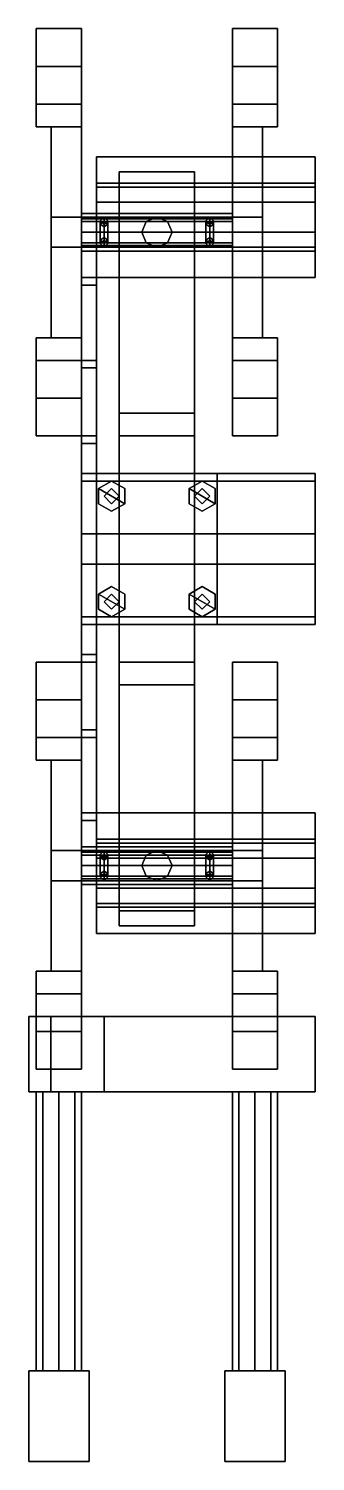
# Model space of a CAD drawing. Extents: x -1.03 to 1.03, y -2.29 to 1.86.
# Drawn here: x -1.03 to -0.65, y -2.29 to -0.39 of the extents above; entities that cross this region are included whole.
import ezdxf

# ---------------------------------------------------------------- set-up
doc = ezdxf.new("R2010")
doc.units = 0
doc.layers.add('SUSPENSION', color=5, linetype='CONTINUOUS')

msp = doc.modelspace()

# ---------------------------------------------------------------- linework, layer by layer
at = {"layer": 'SUSPENSION'}
for points in [[(-1.02, -0.49, 0.28), (-1.02, -0.39, 0.13), (-1.02, -0.52, 0.13), (-1.02, -0.52, 0.26)], [(-0.96, -0.44, 0.28), (-0.96, -0.39, 0.26), (-1.02, -0.39, 0.26), (-1.02, -0.44, 0.28)], [(-1.02, -0.44, 0.28), (-1.02, -0.39, 0.26), (-1.02, -0.39, 0.13), (-1.02, -0.49, 0.28)], [(-1.02, -0.39, 0.13), (-1.02, -0.39, 0.26), (-0.96, -0.39, 0.26), (-0.96, -0.39, 0.13)], [(-1.02, -0.52, 0.13), (-1.02, -0.39, 0.13), (-0.96, -0.39, 0.13), (-0.96, -0.52, 0.13)], [(-0.96, -0.52, 0.13), (-0.96, -0.39, 0.13), (-0.96, -0.49, 0.28), (-0.96, -0.52, 0.26)], [(-0.96, -0.39, 0.13), (-0.96, -0.39, 0.26), (-0.96, -0.44, 0.28), (-0.96, -0.49, 0.28)], [(-0.76, -0.49, 0.28), (-0.76, -0.39, 0.13), (-0.76, -0.52, 0.13), (-0.76, -0.52, 0.26)], [(-0.76, -0.44, 0.28), (-0.76, -0.39, 0.26), (-0.76, -0.39, 0.13), (-0.76, -0.49, 0.28)], [(-0.7, -0.44, 0.28), (-0.7, -0.39, 0.26), (-0.76, -0.39, 0.26), (-0.76, -0.44, 0.28)], [(-0.76, -0.39, 0.13), (-0.76, -0.39, 0.26), (-0.7, -0.39, 0.26), (-0.7, -0.39, 0.13)], [(-0.76, -0.52, 0.13), (-0.76, -0.39, 0.13), (-0.7, -0.39, 0.13), (-0.7, -0.52, 0.13)], [(-0.7, -0.52, 0.13), (-0.7, -0.39, 0.13), (-0.7, -0.49, 0.28), (-0.7, -0.52, 0.26)], [(-0.7, -0.39, 0.13), (-0.7, -0.39, 0.26), (-0.7, -0.44, 0.28), (-0.7, -0.49, 0.28)], [(-0.96, -0.49, 0.28), (-0.96, -0.44, 0.28), (-1.02, -0.44, 0.28), (-1.02, -0.49, 0.28)], [(-0.7, -0.49, 0.28), (-0.7, -0.44, 0.28), (-0.76, -0.44, 0.28), (-0.76, -0.49, 0.28)], [(-0.96, -0.52, 0.26), (-0.96, -0.49, 0.28), (-1.02, -0.49, 0.28), (-1.02, -0.52, 0.26)], [(-0.7, -0.52, 0.26), (-0.7, -0.49, 0.28), (-0.76, -0.49, 0.28), (-0.76, -0.52, 0.26)], [(-0.96, -0.64, 0.33), (-0.96, -0.52, 0.26), (-1, -0.52, 0.26), (-1, -0.64, 0.33)], [(-1, -0.64, 0.33), (-1, -0.52, 0.26), (-1, -0.8, 0.26), (-1, -0.68, 0.33)], [(-1, -0.52, 0.26), (-1, -0.52, 0.13), (-1, -0.8, 0.13), (-1, -0.8, 0.26)], [(-1, -0.8, 0.13), (-1, -0.52, 0.13), (-0.96, -0.52, 0.13), (-0.96, -0.8, 0.13)], [(-0.96, -0.8, 0.26), (-0.96, -0.52, 0.26), (-0.96, -0.64, 0.33), (-0.96, -0.68, 0.33)], [(-0.96, -0.8, 0.13), (-0.96, -0.52, 0.13), (-0.96, -0.52, 0.26), (-0.96, -0.8, 0.26)], [(-0.76, -0.52, 0.26), (-0.76, -0.8, 0.26), (-0.76, -0.68, 0.33), (-0.76, -0.64, 0.33)], [(-0.72, -0.64, 0.33), (-0.72, -0.52, 0.26), (-0.76, -0.52, 0.26), (-0.76, -0.64, 0.33)], [(-0.76, -0.52, 0.13), (-0.76, -0.8, 0.13), (-0.76, -0.8, 0.26), (-0.76, -0.52, 0.26)], [(-0.72, -0.52, 0.13), (-0.72, -0.8, 0.13), (-0.76, -0.8, 0.13), (-0.76, -0.52, 0.13)], [(-0.72, -0.68, 0.33), (-0.72, -0.8, 0.26), (-0.72, -0.52, 0.26), (-0.72, -0.64, 0.33)], [(-0.72, -0.8, 0.26), (-0.72, -0.8, 0.13), (-0.72, -0.52, 0.13), (-0.72, -0.52, 0.26)], [(-0.94, -0.595, 0.49), (-0.94, -0.685, 0.49), (-0.94, -0.72, 0.57), (-0.94, -0.56, 0.57)], [(-0.65, -0.56, 0.57), (-0.65, -0.595, 0.49), (-0.94, -0.595, 0.49), (-0.94, -0.56, 0.57)], [(-0.94, -0.56, 0.57), (-0.94, -0.72, 0.57), (-0.65, -0.72, 0.57), (-0.65, -0.56, 0.57)], [(-0.91, -0.58, 0.46), (-0.91, -0.6, 0.39), (-0.91, -0.93, 0.48), (-0.91, -0.9, 0.57)], [(-0.81, -0.9, 0.57), (-0.81, -0.58, 0.46), (-0.91, -0.58, 0.46), (-0.91, -0.9, 0.57)], [(-0.81, -0.58, 0.46), (-0.81, -0.6, 0.39), (-0.91, -0.6, 0.39), (-0.91, -0.58, 0.46)], [(-0.81, -0.93, 0.48), (-0.81, -0.6, 0.39), (-0.81, -0.58, 0.46), (-0.81, -0.9, 0.57)], [(-0.65, -0.595, 0.49), (-0.65, -0.685, 0.49), (-0.94, -0.685, 0.49), (-0.94, -0.595, 0.49)], [(-0.65, -0.6, 0.7), (-0.65, -0.6, 0.57), (-0.94, -0.6, 0.57), (-0.65, -0.6, 0.7)], [(-0.94, -0.6, 0.57), (-0.94, -0.62, 0.57), (-0.65, -0.62, 0.7), (-0.65, -0.6, 0.7)], [(-0.91, -0.93, 0.48), (-0.91, -0.6, 0.39), (-0.81, -0.6, 0.39), (-0.81, -0.93, 0.48)], [(-0.65, -0.62, 0.7), (-0.94, -0.62, 0.57), (-0.65, -0.62, 0.57), (-0.65, -0.62, 0.7)], [(-0.96, -0.68, 0.33), (-0.96, -0.64, 0.33), (-1, -0.64, 0.33), (-1, -0.68, 0.33)], [(-0.76, -0.635, 0.28), (-0.76, -0.6423, 0.2623), (-0.96, -0.6423, 0.2623), (-0.96, -0.635, 0.28)], [(-0.76, -0.6423, 0.2977), (-0.76, -0.635, 0.28), (-0.96, -0.635, 0.28), (-0.96, -0.6423, 0.2977)], [(-0.76, -0.6459, 0.4041), (-0.76, -0.64, 0.39), (-0.96, -0.64, 0.39), (-0.96, -0.6459, 0.4041)], [(-0.76, -0.64, 0.39), (-0.76, -0.6459, 0.3759), (-0.96, -0.6459, 0.3759), (-0.96, -0.64, 0.39)], [(-0.96, -0.68, 0.39), (-0.96, -0.6459, 0.4041), (-0.96, -0.64, 0.39), (-0.96, -0.6741, 0.3759)], [(-0.96, -0.6741, 0.3759), (-0.96, -0.64, 0.39), (-0.96, -0.6459, 0.3759), (-0.96, -0.66, 0.37)], [(-0.76, -0.6423, 0.2623), (-0.76, -0.66, 0.255), (-0.96, -0.66, 0.255), (-0.96, -0.6423, 0.2623)], [(-0.76, -0.66, 0.305), (-0.76, -0.6423, 0.2977), (-0.96, -0.6423, 0.2977), (-0.96, -0.66, 0.305)], [(-0.76, -0.66, 0.41), (-0.76, -0.6459, 0.4041), (-0.96, -0.6459, 0.4041), (-0.96, -0.66, 0.41)], [(-0.76, -0.6459, 0.3759), (-0.76, -0.66, 0.37), (-0.96, -0.66, 0.37), (-0.96, -0.6459, 0.3759)], [(-0.96, -0.6741, 0.4041), (-0.96, -0.66, 0.41), (-0.96, -0.6459, 0.4041), (-0.96, -0.68, 0.39)], [(-0.93, -0.64, 0.47), (-0.935, -0.645, 0.47), (-0.935, -0.6494, 0.4806), (-0.93, -0.6459, 0.4841)], [(-0.93, -0.64, 0.39), (-0.935, -0.645, 0.4), (-0.935, -0.645, 0.47), (-0.93, -0.64, 0.47)], [(-0.935, -0.645, 0.47), (-0.93, -0.65, 0.47), (-0.93, -0.6529, 0.4771), (-0.935, -0.6494, 0.4806)], [(-0.935, -0.645, 0.4), (-0.93, -0.65, 0.405), (-0.93, -0.65, 0.47), (-0.935, -0.645, 0.47)], [(-0.93, -0.6459, 0.4841), (-0.935, -0.6494, 0.4806), (-0.935, -0.66, 0.485), (-0.93, -0.66, 0.49)], [(-0.925, -0.645, 0.47), (-0.93, -0.64, 0.47), (-0.93, -0.6459, 0.4841), (-0.925, -0.6494, 0.4806)], [(-0.925, -0.645, 0.4), (-0.93, -0.64, 0.39), (-0.93, -0.64, 0.47), (-0.925, -0.645, 0.47)], [(-0.93, -0.65, 0.47), (-0.925, -0.645, 0.47), (-0.925, -0.6494, 0.4806), (-0.93, -0.6529, 0.4771)], [(-0.93, -0.65, 0.405), (-0.925, -0.645, 0.4), (-0.925, -0.645, 0.47), (-0.93, -0.65, 0.47)], [(-0.925, -0.6494, 0.4806), (-0.93, -0.6459, 0.4841), (-0.93, -0.66, 0.49), (-0.925, -0.66, 0.485)], [(-0.88, -0.66, 0.37), (-0.8741, -0.6459, 0.3759), (-0.8741, -0.6459, 0.28), (-0.88, -0.66, 0.28)], [(-0.8741, -0.6459, 0.3759), (-0.86, -0.64, 0.39), (-0.86, -0.64, 0.28), (-0.8741, -0.6459, 0.28)], [(-0.86, -0.64, 0.39), (-0.8459, -0.6459, 0.3759), (-0.8459, -0.6459, 0.28), (-0.86, -0.64, 0.28)], [(-0.8459, -0.6459, 0.3759), (-0.84, -0.66, 0.37), (-0.84, -0.66, 0.28), (-0.8459, -0.6459, 0.28)], [(-0.79, -0.64, 0.39), (-0.795, -0.645, 0.4), (-0.795, -0.645, 0.47), (-0.79, -0.64, 0.47)], [(-0.79, -0.64, 0.47), (-0.795, -0.645, 0.47), (-0.795, -0.6494, 0.4806), (-0.79, -0.6459, 0.4841)], [(-0.795, -0.645, 0.4), (-0.79, -0.65, 0.405), (-0.79, -0.65, 0.47), (-0.795, -0.645, 0.47)], [(-0.795, -0.645, 0.47), (-0.79, -0.65, 0.47), (-0.79, -0.6529, 0.4771), (-0.795, -0.6494, 0.4806)], [(-0.79, -0.6459, 0.4841), (-0.795, -0.6494, 0.4806), (-0.795, -0.66, 0.485), (-0.79, -0.66, 0.49)], [(-0.785, -0.645, 0.4), (-0.79, -0.64, 0.39), (-0.79, -0.64, 0.47), (-0.785, -0.645, 0.47)], [(-0.785, -0.645, 0.47), (-0.79, -0.64, 0.47), (-0.79, -0.6459, 0.4841), (-0.785, -0.6494, 0.4806)], [(-0.79, -0.65, 0.405), (-0.785, -0.645, 0.4), (-0.785, -0.645, 0.47), (-0.79, -0.65, 0.47)], [(-0.79, -0.65, 0.47), (-0.785, -0.645, 0.47), (-0.785, -0.6494, 0.4806), (-0.79, -0.6529, 0.4771)], [(-0.785, -0.6494, 0.4806), (-0.79, -0.6459, 0.4841), (-0.79, -0.66, 0.49), (-0.785, -0.66, 0.485)], [(-0.76, -0.64, 0.33), (-0.76, -0.68, 0.33), (-0.72, -0.68, 0.33), (-0.72, -0.64, 0.33)], [(-0.76, -0.6741, 0.4041), (-0.76, -0.64, 0.39), (-0.76, -0.6459, 0.4041), (-0.76, -0.66, 0.41)], [(-0.76, -0.68, 0.39), (-0.76, -0.6459, 0.3759), (-0.76, -0.64, 0.39), (-0.76, -0.6741, 0.4041)], [(-0.76, -0.6741, 0.3759), (-0.76, -0.66, 0.37), (-0.76, -0.6459, 0.3759), (-0.76, -0.68, 0.39)], [(-0.96, -0.66, 0.3), (-0.96, -0.66, 0.26), (-0.96, -0.73, 0.29), (-0.96, -0.72, 0.33)], [(-0.96, -0.73, 0.29), (-0.96, -0.66, 0.26), (-0.94, -0.66, 0.26), (-0.94, -0.73, 0.29)], [(-0.76, -0.66, 0.255), (-0.76, -0.6777, 0.2623), (-0.96, -0.6777, 0.2623), (-0.96, -0.66, 0.255)], [(-0.76, -0.6777, 0.2977), (-0.76, -0.66, 0.305), (-0.96, -0.66, 0.305), (-0.96, -0.6777, 0.2977)], [(-0.76, -0.6741, 0.4041), (-0.76, -0.66, 0.41), (-0.96, -0.66, 0.41), (-0.96, -0.6741, 0.4041)], [(-0.76, -0.66, 0.37), (-0.76, -0.6741, 0.3759), (-0.96, -0.6741, 0.3759), (-0.96, -0.66, 0.37)], [(-0.94, -0.72, 0.33), (-0.94, -0.66, 0.3), (-0.96, -0.66, 0.3), (-0.96, -0.72, 0.33)], [(-0.94, -0.73, 0.29), (-0.94, -0.66, 0.26), (-0.94, -0.66, 0.3), (-0.94, -0.72, 0.33)], [(-0.65, -0.66, 0.7), (-0.65, -0.66, 0.57), (-0.94, -0.66, 0.57), (-0.65, -0.66, 0.7)], [(-0.94, -0.66, 0.57), (-0.94, -0.68, 0.57), (-0.65, -0.68, 0.7), (-0.65, -0.66, 0.7)], [(-0.935, -0.6494, 0.4806), (-0.93, -0.6529, 0.4771), (-0.93, -0.66, 0.48), (-0.935, -0.66, 0.485)], [(-0.935, -0.66, 0.485), (-0.93, -0.66, 0.48), (-0.93, -0.6671, 0.4771), (-0.935, -0.6706, 0.4806)], [(-0.93, -0.66, 0.49), (-0.935, -0.66, 0.485), (-0.935, -0.6706, 0.4806), (-0.93, -0.6741, 0.4841)], [(-0.93, -0.6529, 0.4771), (-0.925, -0.6494, 0.4806), (-0.925, -0.66, 0.485), (-0.93, -0.66, 0.48)], [(-0.93, -0.66, 0.48), (-0.925, -0.66, 0.485), (-0.925, -0.6706, 0.4806), (-0.93, -0.6671, 0.4771)], [(-0.925, -0.66, 0.485), (-0.93, -0.66, 0.49), (-0.93, -0.6741, 0.4841), (-0.925, -0.6706, 0.4806)], [(-0.8741, -0.6741, 0.3759), (-0.88, -0.66, 0.37), (-0.88, -0.66, 0.28), (-0.8741, -0.6741, 0.28)], [(-0.84, -0.66, 0.37), (-0.8459, -0.6741, 0.3759), (-0.8459, -0.6741, 0.28), (-0.84, -0.66, 0.28)], [(-0.795, -0.6494, 0.4806), (-0.79, -0.6529, 0.4771), (-0.79, -0.66, 0.48), (-0.795, -0.66, 0.485)], [(-0.79, -0.66, 0.49), (-0.795, -0.66, 0.485), (-0.795, -0.6706, 0.4806), (-0.79, -0.6741, 0.4841)], [(-0.795, -0.66, 0.485), (-0.79, -0.66, 0.48), (-0.79, -0.6671, 0.4771), (-0.795, -0.6706, 0.4806)], [(-0.79, -0.6529, 0.4771), (-0.785, -0.6494, 0.4806), (-0.785, -0.66, 0.485), (-0.79, -0.66, 0.48)], [(-0.785, -0.66, 0.485), (-0.79, -0.66, 0.49), (-0.79, -0.6741, 0.4841), (-0.785, -0.6706, 0.4806)], [(-0.79, -0.66, 0.48), (-0.785, -0.66, 0.485), (-0.785, -0.6706, 0.4806), (-0.79, -0.6671, 0.4771)], [(-1, -0.68, 0.33), (-1, -0.8, 0.26), (-0.96, -0.8, 0.26), (-0.96, -0.68, 0.33)], [(-0.76, -0.68, 0.39), (-0.76, -0.6741, 0.4041), (-0.96, -0.6741, 0.4041), (-0.96, -0.68, 0.39)], [(-0.76, -0.6741, 0.3759), (-0.76, -0.68, 0.39), (-0.96, -0.68, 0.39), (-0.96, -0.6741, 0.3759)], [(-0.76, -0.6777, 0.2623), (-0.76, -0.685, 0.28), (-0.96, -0.685, 0.28), (-0.96, -0.6777, 0.2623)], [(-0.76, -0.685, 0.28), (-0.76, -0.6777, 0.2977), (-0.96, -0.6777, 0.2977), (-0.96, -0.685, 0.28)], [(-0.65, -0.68, 0.7), (-0.94, -0.68, 0.57), (-0.65, -0.68, 0.57), (-0.65, -0.68, 0.7)], [(-0.935, -0.6706, 0.4806), (-0.93, -0.6671, 0.4771), (-0.93, -0.67, 0.47), (-0.935, -0.675, 0.47)], [(-0.93, -0.67, 0.405), (-0.935, -0.675, 0.4), (-0.935, -0.675, 0.47), (-0.93, -0.67, 0.47)], [(-0.93, -0.6741, 0.4841), (-0.935, -0.6706, 0.4806), (-0.935, -0.675, 0.47), (-0.93, -0.68, 0.47)], [(-0.935, -0.675, 0.4), (-0.93, -0.68, 0.39), (-0.93, -0.68, 0.47), (-0.935, -0.675, 0.47)], [(-0.93, -0.6671, 0.4771), (-0.925, -0.6706, 0.4806), (-0.925, -0.675, 0.47), (-0.93, -0.67, 0.47)], [(-0.925, -0.675, 0.4), (-0.93, -0.67, 0.405), (-0.93, -0.67, 0.47), (-0.925, -0.675, 0.47)], [(-0.925, -0.6706, 0.4806), (-0.93, -0.6741, 0.4841), (-0.93, -0.68, 0.47), (-0.925, -0.675, 0.47)], [(-0.93, -0.68, 0.39), (-0.925, -0.675, 0.4), (-0.925, -0.675, 0.47), (-0.93, -0.68, 0.47)], [(-0.86, -0.68, 0.39), (-0.8741, -0.6741, 0.3759), (-0.8741, -0.6741, 0.28), (-0.86, -0.68, 0.28)], [(-0.8459, -0.6741, 0.3759), (-0.86, -0.68, 0.39), (-0.86, -0.68, 0.28), (-0.8459, -0.6741, 0.28)], [(-0.795, -0.6706, 0.4806), (-0.79, -0.6671, 0.4771), (-0.79, -0.67, 0.47), (-0.795, -0.675, 0.47)], [(-0.79, -0.67, 0.405), (-0.795, -0.675, 0.4), (-0.795, -0.675, 0.47), (-0.79, -0.67, 0.47)], [(-0.79, -0.6741, 0.4841), (-0.795, -0.6706, 0.4806), (-0.795, -0.675, 0.47), (-0.79, -0.68, 0.47)], [(-0.795, -0.675, 0.4), (-0.79, -0.68, 0.39), (-0.79, -0.68, 0.47), (-0.795, -0.675, 0.47)], [(-0.79, -0.6671, 0.4771), (-0.785, -0.6706, 0.4806), (-0.785, -0.675, 0.47), (-0.79, -0.67, 0.47)], [(-0.785, -0.675, 0.4), (-0.79, -0.67, 0.405), (-0.79, -0.67, 0.47), (-0.785, -0.675, 0.47)], [(-0.785, -0.6706, 0.4806), (-0.79, -0.6741, 0.4841), (-0.79, -0.68, 0.47), (-0.785, -0.675, 0.47)], [(-0.79, -0.68, 0.39), (-0.785, -0.675, 0.4), (-0.785, -0.675, 0.47), (-0.79, -0.68, 0.47)], [(-0.76, -0.68, 0.33), (-0.76, -0.8, 0.26), (-0.72, -0.8, 0.26), (-0.72, -0.68, 0.33)], [(-0.94, -0.72, 0.57), (-0.94, -0.685, 0.49), (-0.65, -0.685, 0.49), (-0.65, -0.72, 0.57)], [(-0.94, -0.84, 0.38), (-0.94, -0.72, 0.33), (-0.96, -0.72, 0.33), (-0.96, -0.84, 0.38)], [(-0.96, -0.72, 0.33), (-0.96, -0.73, 0.29), (-0.96, -0.83, 0.33), (-0.96, -0.84, 0.38)], [(-0.94, -0.83, 0.33), (-0.94, -0.73, 0.29), (-0.94, -0.72, 0.33), (-0.94, -0.84, 0.38)], [(-0.96, -0.83, 0.33), (-0.96, -0.73, 0.29), (-0.94, -0.73, 0.29), (-0.94, -0.83, 0.33)], [(-1.02, -0.8, 0.13), (-1.02, -0.93, 0.13), (-1.02, -0.83, 0.28), (-1.02, -0.8, 0.26)], [(-1.02, -0.8, 0.26), (-1.02, -0.83, 0.28), (-0.96, -0.83, 0.28), (-0.96, -0.8, 0.26)], [(-0.96, -0.8, 0.13), (-0.96, -0.93, 0.13), (-1.02, -0.93, 0.13), (-1.02, -0.8, 0.13)], [(-0.96, -0.83, 0.28), (-0.96, -0.93, 0.13), (-0.96, -0.8, 0.13), (-0.96, -0.8, 0.26)], [(-0.76, -0.8, 0.13), (-0.76, -0.93, 0.13), (-0.76, -0.83, 0.28), (-0.76, -0.8, 0.26)], [(-0.76, -0.8, 0.26), (-0.76, -0.83, 0.28), (-0.7, -0.83, 0.28), (-0.7, -0.8, 0.26)], [(-0.7, -0.8, 0.13), (-0.7, -0.93, 0.13), (-0.76, -0.93, 0.13), (-0.76, -0.8, 0.13)], [(-0.7, -0.83, 0.28), (-0.7, -0.93, 0.13), (-0.7, -0.8, 0.13), (-0.7, -0.8, 0.26)], [(-1.02, -0.93, 0.13), (-1.02, -0.93, 0.26), (-1.02, -0.88, 0.28), (-1.02, -0.83, 0.28)], [(-1.02, -0.83, 0.28), (-1.02, -0.88, 0.28), (-0.96, -0.88, 0.28), (-0.96, -0.83, 0.28)], [(-0.96, -0.88, 0.28), (-0.96, -0.93, 0.26), (-0.96, -0.93, 0.13), (-0.96, -0.83, 0.28)], [(-0.96, -0.84, 0.38), (-0.96, -0.83, 0.33), (-0.96, -0.93, 0.34), (-0.96, -0.94, 0.39)], [(-0.96, -0.93, 0.34), (-0.96, -0.83, 0.33), (-0.94, -0.83, 0.33), (-0.94, -0.93, 0.34)], [(-0.94, -0.93, 0.34), (-0.94, -0.83, 0.33), (-0.94, -0.84, 0.38), (-0.94, -0.94, 0.39)], [(-0.76, -0.93, 0.13), (-0.76, -0.93, 0.26), (-0.76, -0.88, 0.28), (-0.76, -0.83, 0.28)], [(-0.76, -0.83, 0.28), (-0.76, -0.88, 0.28), (-0.7, -0.88, 0.28), (-0.7, -0.83, 0.28)], [(-0.7, -0.88, 0.28), (-0.7, -0.93, 0.26), (-0.7, -0.93, 0.13), (-0.7, -0.83, 0.28)], [(-0.94, -0.94, 0.39), (-0.94, -0.84, 0.38), (-0.96, -0.84, 0.38), (-0.96, -0.94, 0.39)], [(-1.02, -0.88, 0.28), (-1.02, -0.93, 0.26), (-0.96, -0.93, 0.26), (-0.96, -0.88, 0.28)], [(-0.76, -0.88, 0.28), (-0.76, -0.93, 0.26), (-0.7, -0.93, 0.26), (-0.7, -0.88, 0.28)], [(-0.81, -0.99, 0.58), (-0.81, -0.9, 0.57), (-0.91, -0.9, 0.57), (-0.91, -0.99, 0.58)], [(-0.91, -0.9, 0.57), (-0.91, -0.93, 0.48), (-0.91, -0.93, 0.48), (-0.91, -0.99, 0.58)], [(-0.81, -0.93, 0.48), (-0.81, -0.93, 0.48), (-0.81, -0.9, 0.57), (-0.81, -0.99, 0.58)], [(-0.96, -0.93, 0.13), (-0.96, -0.93, 0.26), (-1.02, -0.93, 0.26), (-1.02, -0.93, 0.13)], [(-0.96, -0.94, 0.39), (-0.96, -0.93, 0.34), (-0.96, -0.99, 0.34), (-0.96, -0.99, 0.39)], [(-0.96, -0.99, 0.34), (-0.96, -0.93, 0.34), (-0.94, -0.93, 0.34), (-0.94, -0.99, 0.34)], [(-0.94, -0.99, 0.34), (-0.94, -0.93, 0.34), (-0.94, -0.94, 0.39), (-0.94, -0.99, 0.39)], [(-0.91, -0.93, 0.48), (-0.91, -1.23, 0.48), (-0.91, -1.17, 0.58), (-0.91, -0.99, 0.58)], [(-0.81, -0.93, 0.48), (-0.81, -1.23, 0.48), (-0.91, -1.23, 0.48), (-0.91, -0.93, 0.48)], [(-0.81, -1.17, 0.58), (-0.81, -1.23, 0.48), (-0.81, -0.93, 0.48), (-0.81, -0.99, 0.58)], [(-0.7, -0.93, 0.13), (-0.7, -0.93, 0.26), (-0.76, -0.93, 0.26), (-0.76, -0.93, 0.13)], [(-0.94, -0.99, 0.39), (-0.94, -0.94, 0.39), (-0.96, -0.94, 0.39), (-0.96, -0.99, 0.39)], [(-0.65, -0.98, 0.48), (-0.65, -0.99, 0.39), (-0.96, -0.99, 0.39), (-0.96, -0.98, 0.48)], [(-0.96, -0.98, 0.48), (-0.96, -1.18, 0.48), (-0.65, -1.18, 0.48), (-0.65, -0.98, 0.48)], [(-0.96, -0.99, 0.39), (-0.96, -1.17, 0.39), (-0.96, -1.18, 0.48), (-0.96, -0.98, 0.48)], [(-0.78, -0.98, 0.58), (-0.78, -1.18, 0.58), (-0.94, -1.18, 0.58), (-0.94, -0.98, 0.58)], [(-0.94, -0.98, 0.6), (-0.94, -1.18, 0.6), (-0.78, -1.18, 0.6), (-0.78, -0.98, 0.6)], [(-0.78, -0.98, 0.6), (-0.78, -0.98, 0.58), (-0.94, -0.98, 0.58), (-0.94, -0.98, 0.6)], [(-0.94, -0.98, 0.58), (-0.94, -1.18, 0.58), (-0.94, -1.18, 0.6), (-0.94, -0.98, 0.6)], [(-0.78, -1.18, 0.6), (-0.78, -1.18, 0.58), (-0.78, -0.98, 0.58), (-0.78, -0.98, 0.6)], [(-0.65, -0.99, 0.39), (-0.65, -0.99, 0.34), (-0.96, -0.99, 0.34), (-0.96, -0.99, 0.39)], [(-0.65, -0.99, 0.34), (-0.65, -1.06, 0.3), (-0.96, -1.06, 0.3), (-0.96, -0.99, 0.34)], [(-0.96, -0.99, 0.34), (-0.96, -1.17, 0.34), (-0.96, -1.17, 0.39), (-0.96, -0.99, 0.39)], [(-0.96, -1.06, 0.3), (-0.96, -1.1, 0.3), (-0.96, -1.17, 0.34), (-0.96, -0.99, 0.34)], [(-0.92, -0.99, 0.6), (-0.9373, -1, 0.6), (-0.9373, -1, 0.62), (-0.92, -0.99, 0.62)], [(-0.9027, -1, 0.62), (-0.92, -0.99, 0.62), (-0.9373, -1, 0.62), (-0.9027, -1.02, 0.62)], [(-0.9373, -1, 0.6), (-0.9373, -1.02, 0.6), (-0.9373, -1.02, 0.62), (-0.9373, -1, 0.62)], [(-0.9027, -1.02, 0.62), (-0.9373, -1, 0.62), (-0.9373, -1.02, 0.62), (-0.92, -1.03, 0.62)], [(-0.92, -1, 0.48), (-0.93, -1.01, 0.48), (-0.93, -1.01, 0.58), (-0.92, -1, 0.58)], [(-0.9027, -1, 0.6), (-0.92, -0.99, 0.6), (-0.92, -0.99, 0.62), (-0.9027, -1, 0.62)], [(-0.91, -1.01, 0.48), (-0.92, -1, 0.48), (-0.92, -1, 0.58), (-0.91, -1.01, 0.58)], [(-0.9027, -1.02, 0.6), (-0.9027, -1, 0.6), (-0.9027, -1, 0.62), (-0.9027, -1.02, 0.62)], [(-0.7827, -1, 0.62), (-0.8, -0.99, 0.62), (-0.8173, -1, 0.62), (-0.7827, -1.02, 0.62)], [(-0.8, -0.99, 0.6), (-0.8173, -1, 0.6), (-0.8173, -1, 0.62), (-0.8, -0.99, 0.62)], [(-0.7827, -1.02, 0.62), (-0.8173, -1, 0.62), (-0.8173, -1.02, 0.62), (-0.8, -1.03, 0.62)], [(-0.8173, -1, 0.6), (-0.8173, -1.02, 0.6), (-0.8173, -1.02, 0.62), (-0.8173, -1, 0.62)], [(-0.8, -1, 0.48), (-0.81, -1.01, 0.48), (-0.81, -1.01, 0.58), (-0.8, -1, 0.58)], [(-0.7827, -1, 0.6), (-0.8, -0.99, 0.6), (-0.8, -0.99, 0.62), (-0.7827, -1, 0.62)], [(-0.79, -1.01, 0.48), (-0.8, -1, 0.48), (-0.8, -1, 0.58), (-0.79, -1.01, 0.58)], [(-0.7827, -1.02, 0.6), (-0.7827, -1, 0.6), (-0.7827, -1, 0.62), (-0.7827, -1.02, 0.62)], [(-0.9373, -1.02, 0.6), (-0.92, -1.03, 0.6), (-0.92, -1.03, 0.62), (-0.9373, -1.02, 0.62)], [(-0.93, -1.01, 0.48), (-0.92, -1.02, 0.48), (-0.92, -1.02, 0.58), (-0.93, -1.01, 0.58)], [(-0.92, -1.02, 0.48), (-0.91, -1.01, 0.48), (-0.91, -1.01, 0.58), (-0.92, -1.02, 0.58)], [(-0.92, -1.03, 0.6), (-0.9027, -1.02, 0.6), (-0.9027, -1.02, 0.62), (-0.92, -1.03, 0.62)], [(-0.8173, -1.02, 0.6), (-0.8, -1.03, 0.6), (-0.8, -1.03, 0.62), (-0.8173, -1.02, 0.62)], [(-0.81, -1.01, 0.48), (-0.8, -1.02, 0.48), (-0.8, -1.02, 0.58), (-0.81, -1.01, 0.58)], [(-0.8, -1.02, 0.48), (-0.79, -1.01, 0.48), (-0.79, -1.01, 0.58), (-0.8, -1.02, 0.58)], [(-0.8, -1.03, 0.6), (-0.7827, -1.02, 0.6), (-0.7827, -1.02, 0.62), (-0.8, -1.03, 0.62)], [(-0.65, -1.06, 0.3), (-0.65, -1.1, 0.3), (-0.96, -1.1, 0.3), (-0.96, -1.06, 0.3)], [(-0.96, -1.17, 0.34), (-0.96, -1.1, 0.3), (-0.65, -1.1, 0.3), (-0.65, -1.17, 0.34)], [(-0.9027, -1.14, 0.62), (-0.92, -1.13, 0.62), (-0.9373, -1.14, 0.62), (-0.9027, -1.16, 0.62)], [(-0.92, -1.13, 0.6), (-0.9373, -1.14, 0.6), (-0.9373, -1.14, 0.62), (-0.92, -1.13, 0.62)], [(-0.9027, -1.16, 0.62), (-0.9373, -1.14, 0.62), (-0.9373, -1.16, 0.62), (-0.92, -1.17, 0.62)], [(-0.9373, -1.14, 0.6), (-0.9373, -1.16, 0.6), (-0.9373, -1.16, 0.62), (-0.9373, -1.14, 0.62)], [(-0.92, -1.14, 0.48), (-0.93, -1.15, 0.48), (-0.93, -1.15, 0.58), (-0.92, -1.14, 0.58)], [(-0.9027, -1.14, 0.6), (-0.92, -1.13, 0.6), (-0.92, -1.13, 0.62), (-0.9027, -1.14, 0.62)], [(-0.91, -1.15, 0.48), (-0.92, -1.14, 0.48), (-0.92, -1.14, 0.58), (-0.91, -1.15, 0.58)], [(-0.9027, -1.16, 0.6), (-0.9027, -1.14, 0.6), (-0.9027, -1.14, 0.62), (-0.9027, -1.16, 0.62)], [(-0.8, -1.13, 0.6), (-0.8173, -1.14, 0.6), (-0.8173, -1.14, 0.62), (-0.8, -1.13, 0.62)], [(-0.7827, -1.14, 0.62), (-0.8, -1.13, 0.62), (-0.8173, -1.14, 0.62), (-0.7827, -1.16, 0.62)], [(-0.8173, -1.14, 0.6), (-0.8173, -1.16, 0.6), (-0.8173, -1.16, 0.62), (-0.8173, -1.14, 0.62)], [(-0.7827, -1.16, 0.62), (-0.8173, -1.14, 0.62), (-0.8173, -1.16, 0.62), (-0.8, -1.17, 0.62)], [(-0.8, -1.14, 0.48), (-0.81, -1.15, 0.48), (-0.81, -1.15, 0.58), (-0.8, -1.14, 0.58)], [(-0.7827, -1.14, 0.6), (-0.8, -1.13, 0.6), (-0.8, -1.13, 0.62), (-0.7827, -1.14, 0.62)], [(-0.79, -1.15, 0.48), (-0.8, -1.14, 0.48), (-0.8, -1.14, 0.58), (-0.79, -1.15, 0.58)], [(-0.7827, -1.16, 0.6), (-0.7827, -1.14, 0.6), (-0.7827, -1.14, 0.62), (-0.7827, -1.16, 0.62)], [(-0.93, -1.15, 0.48), (-0.92, -1.16, 0.48), (-0.92, -1.16, 0.58), (-0.93, -1.15, 0.58)], [(-0.92, -1.16, 0.48), (-0.91, -1.15, 0.48), (-0.91, -1.15, 0.58), (-0.92, -1.16, 0.58)], [(-0.81, -1.15, 0.48), (-0.8, -1.16, 0.48), (-0.8, -1.16, 0.58), (-0.81, -1.15, 0.58)], [(-0.8, -1.16, 0.48), (-0.79, -1.15, 0.48), (-0.79, -1.15, 0.58), (-0.8, -1.16, 0.58)], [(-0.96, -1.18, 0.48), (-0.96, -1.17, 0.39), (-0.65, -1.17, 0.39), (-0.65, -1.18, 0.48)], [(-0.96, -1.17, 0.39), (-0.96, -1.17, 0.34), (-0.65, -1.17, 0.34), (-0.65, -1.17, 0.39)], [(-0.96, -1.17, 0.39), (-0.96, -1.22, 0.39), (-0.94, -1.22, 0.39), (-0.94, -1.17, 0.39)], [(-0.96, -1.17, 0.34), (-0.96, -1.23, 0.34), (-0.96, -1.22, 0.39), (-0.96, -1.17, 0.39)], [(-0.94, -1.17, 0.34), (-0.94, -1.23, 0.34), (-0.96, -1.23, 0.34), (-0.96, -1.17, 0.34)], [(-0.94, -1.22, 0.39), (-0.94, -1.23, 0.34), (-0.94, -1.17, 0.34), (-0.94, -1.17, 0.39)], [(-0.9373, -1.16, 0.6), (-0.92, -1.17, 0.6), (-0.92, -1.17, 0.62), (-0.9373, -1.16, 0.62)], [(-0.92, -1.17, 0.6), (-0.9027, -1.16, 0.6), (-0.9027, -1.16, 0.62), (-0.92, -1.17, 0.62)], [(-0.91, -1.17, 0.58), (-0.91, -1.26, 0.57), (-0.81, -1.26, 0.57), (-0.81, -1.17, 0.58)], [(-0.91, -1.23, 0.48), (-0.91, -1.23, 0.48), (-0.91, -1.26, 0.57), (-0.91, -1.17, 0.58)], [(-0.8173, -1.16, 0.6), (-0.8, -1.17, 0.6), (-0.8, -1.17, 0.62), (-0.8173, -1.16, 0.62)], [(-0.81, -1.26, 0.57), (-0.81, -1.23, 0.48), (-0.81, -1.23, 0.48), (-0.81, -1.17, 0.58)], [(-0.8, -1.17, 0.6), (-0.7827, -1.16, 0.6), (-0.7827, -1.16, 0.62), (-0.8, -1.17, 0.62)], [(-0.94, -1.18, 0.6), (-0.94, -1.18, 0.58), (-0.78, -1.18, 0.58), (-0.78, -1.18, 0.6)], [(-1.02, -1.33, 0.28), (-1.02, -1.23, 0.13), (-1.02, -1.36, 0.13), (-1.02, -1.36, 0.26)], [(-0.96, -1.28, 0.28), (-0.96, -1.23, 0.26), (-1.02, -1.23, 0.26), (-1.02, -1.28, 0.28)], [(-1.02, -1.28, 0.28), (-1.02, -1.23, 0.26), (-1.02, -1.23, 0.13), (-1.02, -1.33, 0.28)], [(-1.02, -1.23, 0.13), (-1.02, -1.23, 0.26), (-0.96, -1.23, 0.26), (-0.96, -1.23, 0.13)], [(-1.02, -1.36, 0.13), (-1.02, -1.23, 0.13), (-0.96, -1.23, 0.13), (-0.96, -1.36, 0.13)], [(-0.96, -1.23, 0.34), (-0.96, -1.33, 0.33), (-0.96, -1.32, 0.38), (-0.96, -1.22, 0.39)], [(-0.96, -1.22, 0.39), (-0.96, -1.32, 0.38), (-0.94, -1.32, 0.38), (-0.94, -1.22, 0.39)], [(-0.96, -1.36, 0.13), (-0.96, -1.23, 0.13), (-0.96, -1.33, 0.28), (-0.96, -1.36, 0.26)], [(-0.96, -1.23, 0.13), (-0.96, -1.23, 0.26), (-0.96, -1.28, 0.28), (-0.96, -1.33, 0.28)], [(-0.94, -1.23, 0.34), (-0.94, -1.33, 0.33), (-0.96, -1.33, 0.33), (-0.96, -1.23, 0.34)], [(-0.94, -1.32, 0.38), (-0.94, -1.33, 0.33), (-0.94, -1.23, 0.34), (-0.94, -1.22, 0.39)], [(-0.81, -1.23, 0.48), (-0.81, -1.56, 0.39), (-0.91, -1.56, 0.39), (-0.91, -1.23, 0.48)], [(-0.91, -1.23, 0.48), (-0.91, -1.56, 0.39), (-0.91, -1.58, 0.46), (-0.91, -1.26, 0.57)], [(-0.81, -1.58, 0.46), (-0.81, -1.56, 0.39), (-0.81, -1.23, 0.48), (-0.81, -1.26, 0.57)], [(-0.76, -1.33, 0.28), (-0.76, -1.23, 0.13), (-0.76, -1.36, 0.13), (-0.76, -1.36, 0.26)], [(-0.76, -1.28, 0.28), (-0.76, -1.23, 0.26), (-0.76, -1.23, 0.13), (-0.76, -1.33, 0.28)], [(-0.7, -1.28, 0.28), (-0.7, -1.23, 0.26), (-0.76, -1.23, 0.26), (-0.76, -1.28, 0.28)], [(-0.76, -1.23, 0.13), (-0.76, -1.23, 0.26), (-0.7, -1.23, 0.26), (-0.7, -1.23, 0.13)], [(-0.76, -1.36, 0.13), (-0.76, -1.23, 0.13), (-0.7, -1.23, 0.13), (-0.7, -1.36, 0.13)], [(-0.7, -1.36, 0.13), (-0.7, -1.23, 0.13), (-0.7, -1.33, 0.28), (-0.7, -1.36, 0.26)], [(-0.7, -1.23, 0.13), (-0.7, -1.23, 0.26), (-0.7, -1.28, 0.28), (-0.7, -1.33, 0.28)], [(-0.91, -1.26, 0.57), (-0.91, -1.58, 0.46), (-0.81, -1.58, 0.46), (-0.81, -1.26, 0.57)], [(-0.96, -1.33, 0.28), (-0.96, -1.28, 0.28), (-1.02, -1.28, 0.28), (-1.02, -1.33, 0.28)], [(-0.7, -1.33, 0.28), (-0.7, -1.28, 0.28), (-0.76, -1.28, 0.28), (-0.76, -1.33, 0.28)], [(-0.96, -1.36, 0.26), (-0.96, -1.33, 0.28), (-1.02, -1.33, 0.28), (-1.02, -1.36, 0.26)], [(-0.96, -1.32, 0.38), (-0.96, -1.44, 0.33), (-0.94, -1.44, 0.33), (-0.94, -1.32, 0.38)], [(-0.96, -1.33, 0.33), (-0.96, -1.43, 0.29), (-0.96, -1.44, 0.33), (-0.96, -1.32, 0.38)], [(-0.94, -1.33, 0.33), (-0.94, -1.43, 0.29), (-0.96, -1.43, 0.29), (-0.96, -1.33, 0.33)], [(-0.94, -1.44, 0.33), (-0.94, -1.43, 0.29), (-0.94, -1.33, 0.33), (-0.94, -1.32, 0.38)], [(-0.7, -1.36, 0.26), (-0.7, -1.33, 0.28), (-0.76, -1.33, 0.28), (-0.76, -1.36, 0.26)], [(-1, -1.48, 0.33), (-1, -1.36, 0.26), (-1, -1.64, 0.26), (-1, -1.52, 0.33)], [(-1, -1.36, 0.26), (-1, -1.36, 0.13), (-1, -1.64, 0.13), (-1, -1.64, 0.26)], [(-1, -1.64, 0.13), (-1, -1.36, 0.13), (-0.96, -1.36, 0.13), (-0.96, -1.64, 0.13)], [(-0.96, -1.48, 0.33), (-0.96, -1.36, 0.26), (-1, -1.36, 0.26), (-1, -1.48, 0.33)], [(-0.96, -1.64, 0.26), (-0.96, -1.36, 0.26), (-0.96, -1.48, 0.33), (-0.96, -1.52, 0.33)], [(-0.96, -1.64, 0.13), (-0.96, -1.36, 0.13), (-0.96, -1.36, 0.26), (-0.96, -1.64, 0.26)], [(-0.76, -1.36, 0.13), (-0.76, -1.64, 0.13), (-0.76, -1.64, 0.26), (-0.76, -1.36, 0.26)], [(-0.76, -1.36, 0.26), (-0.76, -1.64, 0.26), (-0.76, -1.52, 0.33), (-0.76, -1.48, 0.33)], [(-0.72, -1.36, 0.13), (-0.72, -1.64, 0.13), (-0.76, -1.64, 0.13), (-0.76, -1.36, 0.13)], [(-0.72, -1.48, 0.33), (-0.72, -1.36, 0.26), (-0.76, -1.36, 0.26), (-0.76, -1.48, 0.33)], [(-0.72, -1.64, 0.26), (-0.72, -1.64, 0.13), (-0.72, -1.36, 0.13), (-0.72, -1.36, 0.26)], [(-0.72, -1.52, 0.33), (-0.72, -1.64, 0.26), (-0.72, -1.36, 0.26), (-0.72, -1.48, 0.33)], [(-0.94, -1.43, 0.29), (-0.94, -1.5, 0.26), (-0.96, -1.5, 0.26), (-0.96, -1.43, 0.29)], [(-0.96, -1.43, 0.29), (-0.96, -1.5, 0.26), (-0.96, -1.5, 0.3), (-0.96, -1.44, 0.33)], [(-0.96, -1.44, 0.33), (-0.96, -1.5, 0.3), (-0.94, -1.5, 0.3), (-0.94, -1.44, 0.33)], [(-0.94, -1.465, 0.49), (-0.94, -1.555, 0.49), (-0.94, -1.59, 0.57), (-0.94, -1.43, 0.57)], [(-0.94, -1.43, 0.57), (-0.94, -1.59, 0.57), (-0.65, -1.59, 0.57), (-0.65, -1.43, 0.57)], [(-0.94, -1.5, 0.3), (-0.94, -1.5, 0.26), (-0.94, -1.43, 0.29), (-0.94, -1.44, 0.33)], [(-0.65, -1.43, 0.57), (-0.65, -1.465, 0.49), (-0.94, -1.465, 0.49), (-0.94, -1.43, 0.57)], [(-0.96, -1.52, 0.33), (-0.96, -1.48, 0.33), (-1, -1.48, 0.33), (-1, -1.52, 0.33)], [(-0.96, -1.4823, 0.2623), (-0.96, -1.475, 0.28), (-0.76, -1.475, 0.28), (-0.76, -1.4823, 0.2623)], [(-0.96, -1.475, 0.28), (-0.96, -1.4823, 0.2977), (-0.76, -1.4823, 0.2977), (-0.76, -1.475, 0.28)], [(-0.96, -1.4859, 0.3759), (-0.96, -1.5, 0.37), (-0.96, -1.5141, 0.3759), (-0.96, -1.48, 0.39)], [(-0.96, -1.48, 0.39), (-0.96, -1.5141, 0.3759), (-0.96, -1.52, 0.39), (-0.96, -1.4859, 0.4041)], [(-0.96, -1.4859, 0.3759), (-0.96, -1.48, 0.39), (-0.76, -1.48, 0.39), (-0.76, -1.4859, 0.3759)], [(-0.96, -1.48, 0.39), (-0.96, -1.4859, 0.4041), (-0.76, -1.4859, 0.4041), (-0.76, -1.48, 0.39)], [(-0.65, -1.465, 0.49), (-0.65, -1.555, 0.49), (-0.94, -1.555, 0.49), (-0.94, -1.465, 0.49)], [(-0.65, -1.47, 0.7), (-0.65, -1.47, 0.57), (-0.94, -1.47, 0.57), (-0.65, -1.47, 0.7)], [(-0.94, -1.47, 0.57), (-0.94, -1.49, 0.57), (-0.65, -1.49, 0.7), (-0.65, -1.47, 0.7)], [(-0.935, -1.4894, 0.4806), (-0.93, -1.4859, 0.4841), (-0.93, -1.48, 0.47), (-0.935, -1.485, 0.47)], [(-0.93, -1.48, 0.39), (-0.935, -1.485, 0.4), (-0.935, -1.485, 0.47), (-0.93, -1.48, 0.47)], [(-0.93, -1.4859, 0.4841), (-0.925, -1.4894, 0.4806), (-0.925, -1.485, 0.47), (-0.93, -1.48, 0.47)], [(-0.925, -1.485, 0.4), (-0.93, -1.48, 0.39), (-0.93, -1.48, 0.47), (-0.925, -1.485, 0.47)], [(-0.8741, -1.4859, 0.3759), (-0.86, -1.48, 0.39), (-0.86, -1.48, 0.28), (-0.8741, -1.4859, 0.28)], [(-0.86, -1.48, 0.39), (-0.8459, -1.4859, 0.3759), (-0.8459, -1.4859, 0.28), (-0.86, -1.48, 0.28)], [(-0.79, -1.48, 0.39), (-0.795, -1.485, 0.4), (-0.795, -1.485, 0.47), (-0.79, -1.48, 0.47)], [(-0.795, -1.4894, 0.4806), (-0.79, -1.4859, 0.4841), (-0.79, -1.48, 0.47), (-0.795, -1.485, 0.47)], [(-0.785, -1.485, 0.4), (-0.79, -1.48, 0.39), (-0.79, -1.48, 0.47), (-0.785, -1.485, 0.47)], [(-0.79, -1.4859, 0.4841), (-0.785, -1.4894, 0.4806), (-0.785, -1.485, 0.47), (-0.79, -1.48, 0.47)], [(-0.76, -1.48, 0.39), (-0.76, -1.5141, 0.4041), (-0.76, -1.52, 0.39), (-0.76, -1.4859, 0.3759)], [(-0.76, -1.4859, 0.4041), (-0.76, -1.5, 0.41), (-0.76, -1.5141, 0.4041), (-0.76, -1.48, 0.39)], [(-0.76, -1.48, 0.33), (-0.76, -1.52, 0.33), (-0.72, -1.52, 0.33), (-0.72, -1.48, 0.33)], [(-0.96, -1.5, 0.255), (-0.96, -1.4823, 0.2623), (-0.76, -1.4823, 0.2623), (-0.76, -1.5, 0.255)], [(-0.96, -1.4823, 0.2977), (-0.96, -1.5, 0.305), (-0.76, -1.5, 0.305), (-0.76, -1.4823, 0.2977)], [(-0.96, -1.4859, 0.4041), (-0.96, -1.52, 0.39), (-0.96, -1.5141, 0.4041), (-0.96, -1.5, 0.41)], [(-0.96, -1.5, 0.37), (-0.96, -1.4859, 0.3759), (-0.76, -1.4859, 0.3759), (-0.76, -1.5, 0.37)], [(-0.96, -1.4859, 0.4041), (-0.96, -1.5, 0.41), (-0.76, -1.5, 0.41), (-0.76, -1.4859, 0.4041)], [(-0.96, -1.5177, 0.2623), (-0.96, -1.5, 0.255), (-0.76, -1.5, 0.255), (-0.76, -1.5177, 0.2623)], [(-0.96, -1.5141, 0.3759), (-0.96, -1.5, 0.37), (-0.76, -1.5, 0.37), (-0.76, -1.5141, 0.3759)], [(-0.96, -1.5, 0.41), (-0.96, -1.5141, 0.4041), (-0.76, -1.5141, 0.4041), (-0.76, -1.5, 0.41)], [(-0.96, -1.5, 0.305), (-0.96, -1.5177, 0.2977), (-0.76, -1.5177, 0.2977), (-0.76, -1.5, 0.305)], [(-0.65, -1.49, 0.7), (-0.94, -1.49, 0.57), (-0.65, -1.49, 0.57), (-0.65, -1.49, 0.7)], [(-0.93, -1.4929, 0.4771), (-0.935, -1.4894, 0.4806), (-0.935, -1.485, 0.47), (-0.93, -1.49, 0.47)], [(-0.935, -1.485, 0.4), (-0.93, -1.49, 0.405), (-0.93, -1.49, 0.47), (-0.935, -1.485, 0.47)], [(-0.935, -1.5, 0.485), (-0.93, -1.5, 0.49), (-0.93, -1.4859, 0.4841), (-0.935, -1.4894, 0.4806)], [(-0.93, -1.5, 0.48), (-0.935, -1.5, 0.485), (-0.935, -1.4894, 0.4806), (-0.93, -1.4929, 0.4771)], [(-0.93, -1.5071, 0.4771), (-0.935, -1.5106, 0.4806), (-0.935, -1.5, 0.485), (-0.93, -1.5, 0.48)], [(-0.935, -1.5106, 0.4806), (-0.93, -1.5141, 0.4841), (-0.93, -1.5, 0.49), (-0.935, -1.5, 0.485)], [(-0.925, -1.4894, 0.4806), (-0.93, -1.4929, 0.4771), (-0.93, -1.49, 0.47), (-0.925, -1.485, 0.47)], [(-0.93, -1.49, 0.405), (-0.925, -1.485, 0.4), (-0.925, -1.485, 0.47), (-0.93, -1.49, 0.47)], [(-0.93, -1.5, 0.49), (-0.925, -1.5, 0.485), (-0.925, -1.4894, 0.4806), (-0.93, -1.4859, 0.4841)], [(-0.925, -1.5, 0.485), (-0.93, -1.5, 0.48), (-0.93, -1.4929, 0.4771), (-0.925, -1.4894, 0.4806)], [(-0.925, -1.5106, 0.4806), (-0.93, -1.5071, 0.4771), (-0.93, -1.5, 0.48), (-0.925, -1.5, 0.485)], [(-0.93, -1.5141, 0.4841), (-0.925, -1.5106, 0.4806), (-0.925, -1.5, 0.485), (-0.93, -1.5, 0.49)], [(-0.88, -1.5, 0.37), (-0.8741, -1.4859, 0.3759), (-0.8741, -1.4859, 0.28), (-0.88, -1.5, 0.28)], [(-0.8741, -1.5141, 0.3759), (-0.88, -1.5, 0.37), (-0.88, -1.5, 0.28), (-0.8741, -1.5141, 0.28)], [(-0.8459, -1.4859, 0.3759), (-0.84, -1.5, 0.37), (-0.84, -1.5, 0.28), (-0.8459, -1.4859, 0.28)], [(-0.84, -1.5, 0.37), (-0.8459, -1.5141, 0.3759), (-0.8459, -1.5141, 0.28), (-0.84, -1.5, 0.28)], [(-0.795, -1.485, 0.4), (-0.79, -1.49, 0.405), (-0.79, -1.49, 0.47), (-0.795, -1.485, 0.47)], [(-0.79, -1.4929, 0.4771), (-0.795, -1.4894, 0.4806), (-0.795, -1.485, 0.47), (-0.79, -1.49, 0.47)], [(-0.795, -1.5, 0.485), (-0.79, -1.5, 0.49), (-0.79, -1.4859, 0.4841), (-0.795, -1.4894, 0.4806)], [(-0.79, -1.5, 0.48), (-0.795, -1.5, 0.485), (-0.795, -1.4894, 0.4806), (-0.79, -1.4929, 0.4771)], [(-0.795, -1.5106, 0.4806), (-0.79, -1.5141, 0.4841), (-0.79, -1.5, 0.49), (-0.795, -1.5, 0.485)], [(-0.79, -1.5071, 0.4771), (-0.795, -1.5106, 0.4806), (-0.795, -1.5, 0.485), (-0.79, -1.5, 0.48)], [(-0.79, -1.49, 0.405), (-0.785, -1.485, 0.4), (-0.785, -1.485, 0.47), (-0.79, -1.49, 0.47)], [(-0.785, -1.4894, 0.4806), (-0.79, -1.4929, 0.4771), (-0.79, -1.49, 0.47), (-0.785, -1.485, 0.47)], [(-0.79, -1.5, 0.49), (-0.785, -1.5, 0.485), (-0.785, -1.4894, 0.4806), (-0.79, -1.4859, 0.4841)], [(-0.785, -1.5, 0.485), (-0.79, -1.5, 0.48), (-0.79, -1.4929, 0.4771), (-0.785, -1.4894, 0.4806)], [(-0.79, -1.5141, 0.4841), (-0.785, -1.5106, 0.4806), (-0.785, -1.5, 0.485), (-0.79, -1.5, 0.49)], [(-0.785, -1.5106, 0.4806), (-0.79, -1.5071, 0.4771), (-0.79, -1.5, 0.48), (-0.785, -1.5, 0.485)], [(-0.76, -1.4859, 0.3759), (-0.76, -1.52, 0.39), (-0.76, -1.5141, 0.3759), (-0.76, -1.5, 0.37)], [(-1, -1.52, 0.33), (-1, -1.64, 0.26), (-0.96, -1.64, 0.26), (-0.96, -1.52, 0.33)], [(-0.96, -1.52, 0.39), (-0.96, -1.5141, 0.3759), (-0.76, -1.5141, 0.3759), (-0.76, -1.52, 0.39)], [(-0.96, -1.5141, 0.4041), (-0.96, -1.52, 0.39), (-0.76, -1.52, 0.39), (-0.76, -1.5141, 0.4041)], [(-0.96, -1.525, 0.28), (-0.96, -1.5177, 0.2623), (-0.76, -1.5177, 0.2623), (-0.76, -1.525, 0.28)], [(-0.96, -1.5177, 0.2977), (-0.96, -1.525, 0.28), (-0.76, -1.525, 0.28), (-0.76, -1.5177, 0.2977)], [(-0.93, -1.51, 0.47), (-0.935, -1.515, 0.47), (-0.935, -1.5106, 0.4806), (-0.93, -1.5071, 0.4771)], [(-0.93, -1.51, 0.405), (-0.935, -1.515, 0.4), (-0.935, -1.515, 0.47), (-0.93, -1.51, 0.47)], [(-0.935, -1.515, 0.47), (-0.93, -1.52, 0.47), (-0.93, -1.5141, 0.4841), (-0.935, -1.5106, 0.4806)], [(-0.935, -1.515, 0.4), (-0.93, -1.52, 0.39), (-0.93, -1.52, 0.47), (-0.935, -1.515, 0.47)], [(-0.925, -1.515, 0.47), (-0.93, -1.51, 0.47), (-0.93, -1.5071, 0.4771), (-0.925, -1.5106, 0.4806)], [(-0.925, -1.515, 0.4), (-0.93, -1.51, 0.405), (-0.93, -1.51, 0.47), (-0.925, -1.515, 0.47)], [(-0.93, -1.52, 0.47), (-0.925, -1.515, 0.47), (-0.925, -1.5106, 0.4806), (-0.93, -1.5141, 0.4841)], [(-0.93, -1.52, 0.39), (-0.925, -1.515, 0.4), (-0.925, -1.515, 0.47), (-0.93, -1.52, 0.47)], [(-0.86, -1.52, 0.39), (-0.8741, -1.5141, 0.3759), (-0.8741, -1.5141, 0.28), (-0.86, -1.52, 0.28)], [(-0.8459, -1.5141, 0.3759), (-0.86, -1.52, 0.39), (-0.86, -1.52, 0.28), (-0.8459, -1.5141, 0.28)], [(-0.79, -1.51, 0.47), (-0.795, -1.515, 0.47), (-0.795, -1.5106, 0.4806), (-0.79, -1.5071, 0.4771)], [(-0.79, -1.51, 0.405), (-0.795, -1.515, 0.4), (-0.795, -1.515, 0.47), (-0.79, -1.51, 0.47)], [(-0.795, -1.515, 0.47), (-0.79, -1.52, 0.47), (-0.79, -1.5141, 0.4841), (-0.795, -1.5106, 0.4806)], [(-0.795, -1.515, 0.4), (-0.79, -1.52, 0.39), (-0.79, -1.52, 0.47), (-0.795, -1.515, 0.47)], [(-0.785, -1.515, 0.47), (-0.79, -1.51, 0.47), (-0.79, -1.5071, 0.4771), (-0.785, -1.5106, 0.4806)], [(-0.785, -1.515, 0.4), (-0.79, -1.51, 0.405), (-0.79, -1.51, 0.47), (-0.785, -1.515, 0.47)], [(-0.79, -1.52, 0.47), (-0.785, -1.515, 0.47), (-0.785, -1.5106, 0.4806), (-0.79, -1.5141, 0.4841)], [(-0.79, -1.52, 0.39), (-0.785, -1.515, 0.4), (-0.785, -1.515, 0.47), (-0.79, -1.52, 0.47)], [(-0.76, -1.52, 0.33), (-0.76, -1.64, 0.26), (-0.72, -1.64, 0.26), (-0.72, -1.52, 0.33)], [(-0.65, -1.53, 0.7), (-0.65, -1.53, 0.57), (-0.94, -1.53, 0.57), (-0.65, -1.53, 0.7)], [(-0.94, -1.53, 0.57), (-0.94, -1.55, 0.57), (-0.65, -1.55, 0.7), (-0.65, -1.53, 0.7)], [(-0.65, -1.55, 0.7), (-0.94, -1.55, 0.57), (-0.65, -1.55, 0.57), (-0.65, -1.55, 0.7)], [(-0.94, -1.59, 0.57), (-0.94, -1.555, 0.49), (-0.65, -1.555, 0.49), (-0.65, -1.59, 0.57)], [(-0.91, -1.58, 0.46), (-0.91, -1.56, 0.39), (-0.81, -1.56, 0.39), (-0.81, -1.58, 0.46)], [(-1.02, -1.64, 0.13), (-1.02, -1.77, 0.13), (-1.02, -1.67, 0.28), (-1.02, -1.64, 0.26)], [(-1.02, -1.64, 0.26), (-1.02, -1.67, 0.28), (-0.96, -1.67, 0.28), (-0.96, -1.64, 0.26)], [(-0.96, -1.64, 0.13), (-0.96, -1.77, 0.13), (-1.02, -1.77, 0.13), (-1.02, -1.64, 0.13)], [(-0.96, -1.67, 0.28), (-0.96, -1.77, 0.13), (-0.96, -1.64, 0.13), (-0.96, -1.64, 0.26)], [(-0.76, -1.64, 0.13), (-0.76, -1.77, 0.13), (-0.76, -1.67, 0.28), (-0.76, -1.64, 0.26)], [(-0.76, -1.64, 0.26), (-0.76, -1.67, 0.28), (-0.7, -1.67, 0.28), (-0.7, -1.64, 0.26)], [(-0.7, -1.64, 0.13), (-0.7, -1.77, 0.13), (-0.76, -1.77, 0.13), (-0.76, -1.64, 0.13)], [(-0.7, -1.67, 0.28), (-0.7, -1.77, 0.13), (-0.7, -1.64, 0.13), (-0.7, -1.64, 0.26)], [(-1.02, -1.77, 0.13), (-1.02, -1.77, 0.26), (-1.02, -1.72, 0.28), (-1.02, -1.67, 0.28)], [(-1.02, -1.67, 0.28), (-1.02, -1.72, 0.28), (-0.96, -1.72, 0.28), (-0.96, -1.67, 0.28)], [(-0.96, -1.72, 0.28), (-0.96, -1.77, 0.26), (-0.96, -1.77, 0.13), (-0.96, -1.67, 0.28)], [(-0.76, -1.77, 0.13), (-0.76, -1.77, 0.26), (-0.76, -1.72, 0.28), (-0.76, -1.67, 0.28)], [(-0.76, -1.67, 0.28), (-0.76, -1.72, 0.28), (-0.7, -1.72, 0.28), (-0.7, -1.67, 0.28)], [(-0.7, -1.72, 0.28), (-0.7, -1.77, 0.26), (-0.7, -1.77, 0.13), (-0.7, -1.67, 0.28)], [(-1.0007, -1.7, 0.5907), (-1.03, -1.7, 0.52), (-1.03, -1.8, 0.52), (-1.0007, -1.8, 0.5907)], [(-1.03, -1.7, 0.52), (-1.0007, -1.7, 0.4493), (-1.0007, -1.8, 0.4493), (-1.03, -1.8, 0.52)], [(-1.03, -1.7, 0.52), (-1.0007, -1.7, 0.5907), (-1.0007, -1.7, 0.4493), (-1.03, -1.7, 0.52)], [(-0.93, -1.7, 0.62), (-1.0007, -1.7, 0.5907), (-1.0007, -1.8, 0.5907), (-0.93, -1.8, 0.62)], [(-1.0007, -1.7, 0.4493), (-0.93, -1.7, 0.42), (-0.93, -1.8, 0.42), (-1.0007, -1.8, 0.4493)], [(-1.0007, -1.7, 0.5907), (-0.93, -1.7, 0.62), (-0.93, -1.7, 0.42), (-1.0007, -1.7, 0.4493)], [(-0.93, -1.7, 0.42), (-0.65, -1.7, 0.42), (-0.65, -1.8, 0.42), (-0.93, -1.8, 0.42)], [(-0.65, -1.7, 0.62), (-0.93, -1.7, 0.62), (-0.93, -1.8, 0.62), (-0.65, -1.8, 0.62)], [(-0.93, -1.7, 0.62), (-0.65, -1.7, 0.62), (-0.65, -1.7, 0.42), (-0.93, -1.7, 0.42)], [(-1.02, -1.72, 0.28), (-1.02, -1.77, 0.26), (-0.96, -1.77, 0.26), (-0.96, -1.72, 0.28)], [(-0.76, -1.72, 0.28), (-0.76, -1.77, 0.26), (-0.7, -1.77, 0.26), (-0.7, -1.72, 0.28)], [(-0.96, -1.77, 0.13), (-0.96, -1.77, 0.26), (-1.02, -1.77, 0.26), (-1.02, -1.77, 0.13)], [(-0.7, -1.77, 0.13), (-0.7, -1.77, 0.26), (-0.76, -1.77, 0.26), (-0.76, -1.77, 0.13)], [(-1.03, -1.8, 0.52), (-1.0007, -1.8, 0.4493), (-1.0007, -1.8, 0.5907), (-1.03, -1.8, 0.52)], [(-1.0112, -1.8, 0.5412), (-1.02, -1.8, 0.52), (-1.02, -2.17, 0.52), (-1.0112, -2.17, 0.5412)], [(-1.02, -1.8, 0.52), (-1.0112, -1.8, 0.4988), (-1.0112, -2.17, 0.4988), (-1.02, -2.17, 0.52)], [(-0.99, -1.8, 0.55), (-1.0112, -1.8, 0.5412), (-1.0112, -2.17, 0.5412), (-0.99, -2.17, 0.55)], [(-1.0112, -1.8, 0.4988), (-0.99, -1.8, 0.49), (-0.99, -2.17, 0.49), (-1.0112, -2.17, 0.4988)], [(-1.0007, -1.8, 0.4493), (-0.93, -1.8, 0.42), (-0.93, -1.8, 0.62), (-1.0007, -1.8, 0.5907)], [(-0.9688, -1.8, 0.5412), (-0.99, -1.8, 0.55), (-0.99, -2.17, 0.55), (-0.9688, -2.17, 0.5412)], [(-0.99, -1.8, 0.49), (-0.9688, -1.8, 0.4988), (-0.9688, -2.17, 0.4988), (-0.99, -2.17, 0.49)], [(-0.96, -1.8, 0.52), (-0.9688, -1.8, 0.5412), (-0.9688, -2.17, 0.5412), (-0.96, -2.17, 0.52)], [(-0.9688, -1.8, 0.4988), (-0.96, -1.8, 0.52), (-0.96, -2.17, 0.52), (-0.9688, -2.17, 0.4988)], [(-0.93, -1.8, 0.42), (-0.65, -1.8, 0.42), (-0.65, -1.8, 0.62), (-0.93, -1.8, 0.62)], [(-0.7512, -1.8, 0.5412), (-0.76, -1.8, 0.52), (-0.76, -2.17, 0.52), (-0.7512, -2.17, 0.5412)], [(-0.76, -1.8, 0.52), (-0.7512, -1.8, 0.4988), (-0.7512, -2.17, 0.4988), (-0.76, -2.17, 0.52)], [(-0.73, -1.8, 0.55), (-0.7512, -1.8, 0.5412), (-0.7512, -2.17, 0.5412), (-0.73, -2.17, 0.55)], [(-0.7512, -1.8, 0.4988), (-0.73, -1.8, 0.49), (-0.73, -2.17, 0.49), (-0.7512, -2.17, 0.4988)], [(-0.7088, -1.8, 0.5412), (-0.73, -1.8, 0.55), (-0.73, -2.17, 0.55), (-0.7088, -2.17, 0.5412)], [(-0.73, -1.8, 0.49), (-0.7088, -1.8, 0.4988), (-0.7088, -2.17, 0.4988), (-0.73, -2.17, 0.49)], [(-0.7, -1.8, 0.52), (-0.7088, -1.8, 0.5412), (-0.7088, -2.17, 0.5412), (-0.7, -2.17, 0.52)], [(-0.7088, -1.8, 0.4988), (-0.7, -1.8, 0.52), (-0.7, -2.17, 0.52), (-0.7088, -2.17, 0.4988)], [(-1.03, -2.17, 0.48), (-1.03, -2.29, 0.48), (-1.03, -2.29, 0.56), (-1.03, -2.17, 0.56)], [(-0.95, -2.17, 0.56), (-0.95, -2.17, 0.48), (-1.03, -2.17, 0.48), (-1.03, -2.17, 0.56)], [(-1.03, -2.17, 0.56), (-1.03, -2.29, 0.56), (-0.95, -2.29, 0.56), (-0.95, -2.17, 0.56)], [(-0.95, -2.17, 0.48), (-0.95, -2.29, 0.48), (-1.03, -2.29, 0.48), (-1.03, -2.17, 0.48)], [(-0.95, -2.29, 0.56), (-0.95, -2.29, 0.48), (-0.95, -2.17, 0.48), (-0.95, -2.17, 0.56)], [(-0.77, -2.17, 0.56), (-0.77, -2.29, 0.56), (-0.69, -2.29, 0.56), (-0.69, -2.17, 0.56)], [(-0.77, -2.17, 0.48), (-0.77, -2.29, 0.48), (-0.77, -2.29, 0.56), (-0.77, -2.17, 0.56)], [(-0.69, -2.17, 0.48), (-0.69, -2.29, 0.48), (-0.77, -2.29, 0.48), (-0.77, -2.17, 0.48)], [(-0.69, -2.17, 0.56), (-0.69, -2.17, 0.48), (-0.77, -2.17, 0.48), (-0.77, -2.17, 0.56)], [(-0.69, -2.29, 0.56), (-0.69, -2.29, 0.48), (-0.69, -2.17, 0.48), (-0.69, -2.17, 0.56)], [(-1.03, -2.29, 0.56), (-1.03, -2.29, 0.48), (-0.95, -2.29, 0.48), (-0.95, -2.29, 0.56)], [(-0.77, -2.29, 0.56), (-0.77, -2.29, 0.48), (-0.69, -2.29, 0.48), (-0.69, -2.29, 0.56)]]:
    msp.add_3dface(points, dxfattribs=at)

doc.saveas('drawing.dxf')
